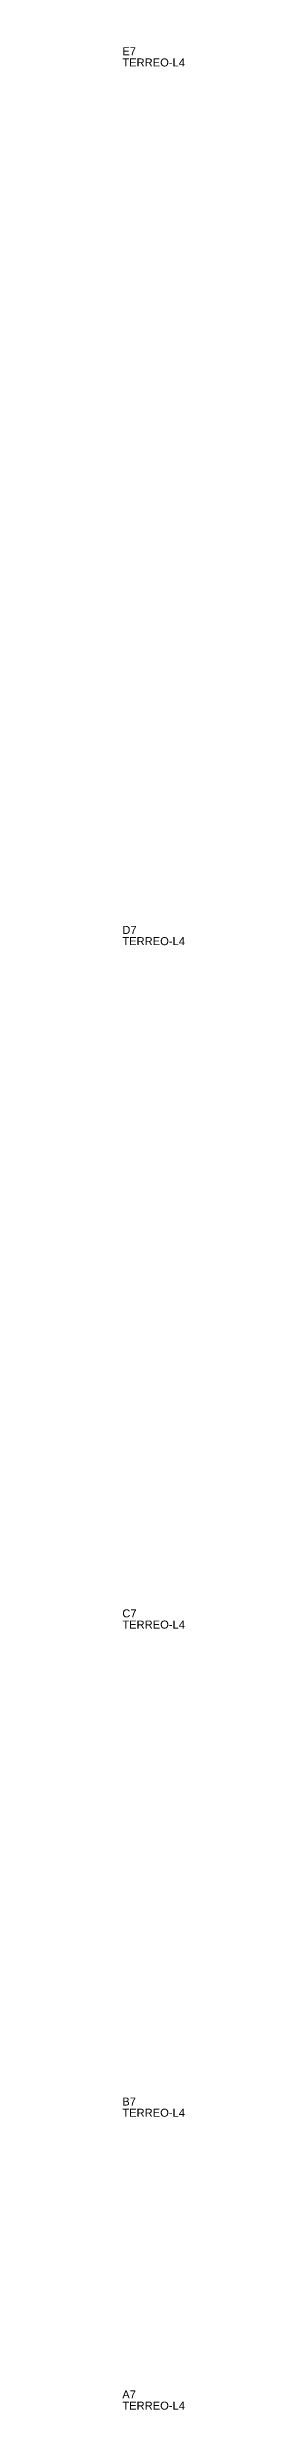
# Model space of a CAD drawing. Header units: metres. Extents: x 222 to 3250, y -527 to 1046.
# Drawn here: x 3211 to 3250, y -430 to 1046 of the extents above; entities that cross this region are included whole.
import ezdxf

# ---------------------------------------------------------------- set-up
doc = ezdxf.new("R2010")
doc.units = ezdxf.units.M
doc.layers.add('3', color=3, linetype='CONTINUOUS')
doc.layers.add('AUX00', color=7, linetype='CONTINUOUS')
doc.styles.add('STR_STANDARD', font='arial.ttf')

msp = doc.modelspace()

# ---------------------------------------------------------------- texts
at = {"layer": '3', "style": 'STR_STANDARD'}
for s, p in [('E7', (3211.2, 1040.82)), ('E7', (3211.2, 1040.82)), ('D7', (3211.2, 491.82)), ('D7', (3211.2, 491.82)), ('C7', (3211.2, 64.82)), ('C7', (3211.2, 64.82)), ('B7', (3211.2, -240.18)), ('B7', (3211.2, -240.18)), ('A7', (3211.2, -423.18)), ('A7', (3211.2, -423.18))]:
    msp.add_text(s, height=5, dxfattribs=at).set_placement(p)
at = {"layer": 'AUX00', "style": 'STR_STANDARD'}
for p in [(3211.2, 1033.82), (3211.2, 1033.82), (3211.2, 484.82), (3211.2, 484.82), (3211.2, 57.82), (3211.2, 57.82), (3211.2, -247.18), (3211.2, -247.18), (3211.2, -430.18), (3211.2, -430.18)]:
    msp.add_text('TERREO-L4', height=5, dxfattribs=at).set_placement(p)

doc.saveas('drawing.dxf')
